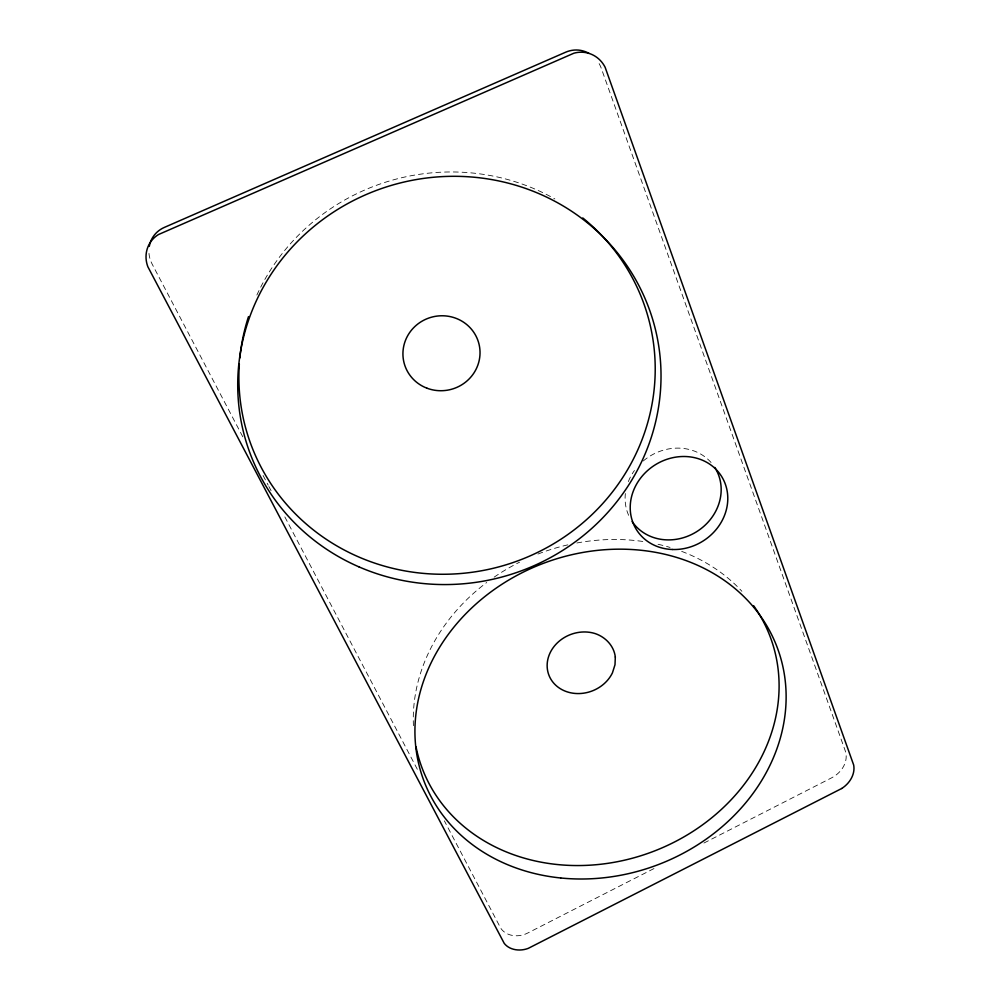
<?xml version="1.0" encoding="UTF-8"?>
<svg xmlns="http://www.w3.org/2000/svg" width="1000" height="1000" viewBox="0 0 1000 1000"><rect width="100%" height="100%" fill="white"/><g stroke="black" fill="none" stroke-linecap="round" stroke-linejoin="round"><path stroke-width="0.75" stroke-dasharray="5 3.75" d="M653.975 868.562L527.725 933.037A20.15 16.188 -15.1 0 1 500.213 927.237L444.375 820.863M703.925 843.05L831.562 777.862A24.375 19.812 -28.5 0 0 845.225 750.75L601.25 68.225A29.188 27.387 -78.9 0 0 597.863 61.6M242.787 436.8L152.15 264.113A29.137 27.113 32.7 0 1 148.887 249.913M263.087 475.475L268.175 485.15M268.9 486.538L271.075 490.675M284.85 516.925L419 772.5M628.638 515.312A49.413 44.425 -32.3 0 1 625.363 493.562M628.337 481.613A49.413 44.425 -32.3 0 1 634.438 470.487M643.238 460.988A49.413 44.425 -32.3 0 1 711.287 462.75M256.887 295.05A208.725 200.562 -15.4 0 1 554.837 198.938M413.425 725.7A186.012 159.488 -20.7 0 1 486.725 582.5M494.15 577.15A186.012 159.488 -20.7 0 1 519.562 562.188M537.962 554.038A186.012 159.488 -20.7 0 1 569.288 544.525M576.85 542.987A186.012 159.488 -20.7 0 1 644.137 541.65M658.062 544.275A186.012 159.488 -20.7 0 1 670.05 547.438M681.675 551.375A186.012 159.488 -20.7 0 1 741.9 591.287"/><path stroke-width="1.5" d="M582.775 217.95A208.725 200.562 -15.4 0 1 527.688 556.925A208.725 200.562 -15.4 0 1 239.325 364.125M239.838 358A208.725 200.562 -15.4 0 1 248.487 316.65M714.788 467.425A49.413 44.425 -32.3 0 1 697.65 531.05A49.413 44.425 -32.3 0 1 632.163 521.625M753.612 605.675A186.012 159.488 -20.7 0 1 659.562 848.925A186.012 159.488 -20.7 0 1 416.037 746.9M149.288 246.325A29.137 27.113 32.7 0 1 164.325 227.425L565.612 52.225A29.188 27.387 -78.9 0 1 588.95 53.375M615.312 657.013L615 664.737L612.438 672.85A34.688 30.213 -20.7 0 1 567.225 691.875A34.688 30.213 -20.7 0 1 550.175 652.688A34.688 30.213 -20.7 0 1 595.375 633.65C605.662 637.2 614 645.987 615.312 657.013M841.725 788.487L528.237 948.375A20.438 16.337 -15.2 0 1 504.212 943.337L147.825 266.688A29.65 27.575 32 0 1 158.463 234.55L573.913 53.2A29.712 27.862 -78.2 0 1 605.112 67.237L853.662 764.987A24.737 19.988 -28.4 0 1 841.725 788.487M426.825 388.137A38.638 37.413 -14.4 0 0 479.688 347.675A38.638 37.413 -14.4 0 0 417.925 323.925A38.638 37.413 -14.4 0 0 426.825 388.137M672.438 549.5A50.2 44.975 -32.1 0 0 724.15 481.225A50.2 44.975 -32.1 0 0 640.425 478.312A50.2 44.975 -32.1 0 0 672.438 549.5M358.938 566.862A212.275 203.487 -15.6 0 0 660.312 359.25A212.275 203.487 -15.6 0 0 328.875 215.2A212.275 203.487 -15.6 0 0 358.938 566.862M560.675 877.975A188.825 161.213 -20.7 0 0 777.425 648.037A188.825 161.213 -20.7 0 0 463.475 616.2A188.825 161.213 -20.7 0 0 560.675 877.975"/></g></svg>
